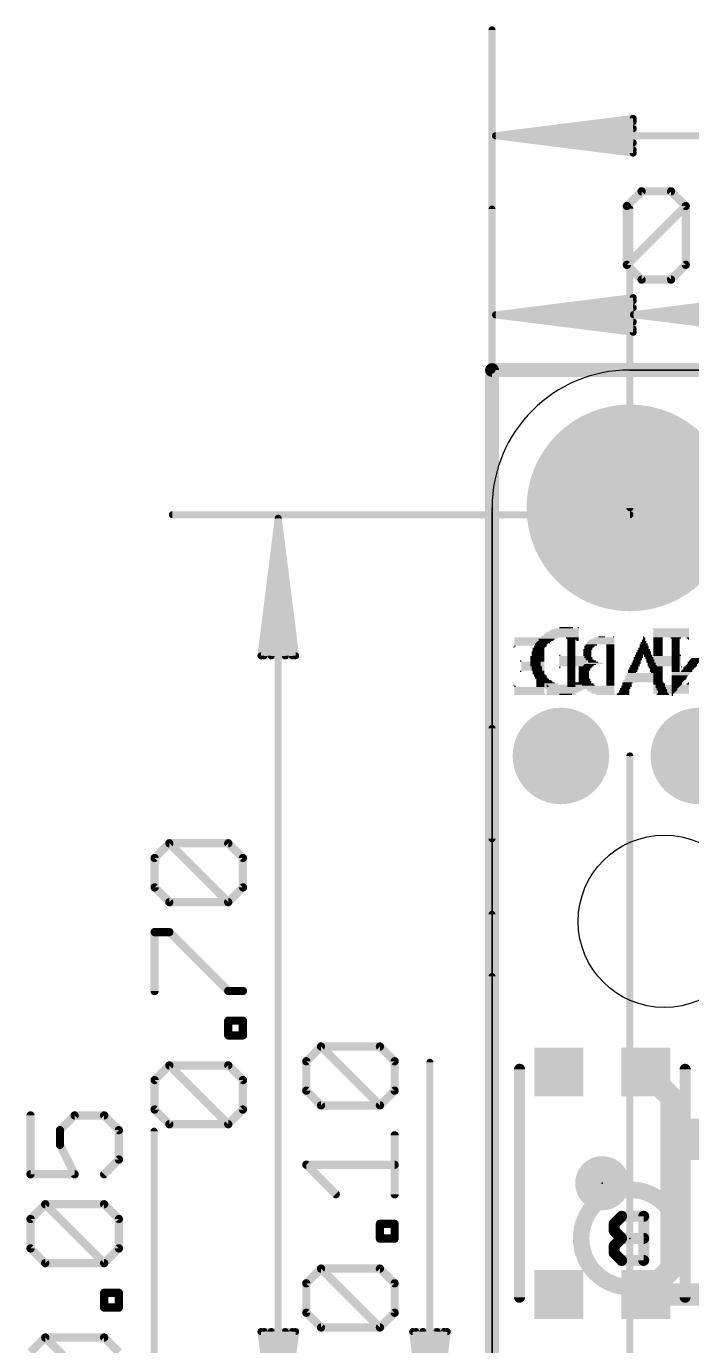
# Model space of a CAD drawing. Extents: x -8.6 to 58.7, y -9 to 29.5.
# Drawn here: x -8.58 to 3.68, y 4.88 to 29.19 of the extents above; entities that cross this region are included whole.
import ezdxf

# ---------------------------------------------------------------- set-up
doc = ezdxf.new("R2010")
doc.units = 0
for name, color, linetype in [('1', 12, 'CONTINUOUS'), ('16', 5, 'CONTINUOUS'), ('17', 110, 'CONTINUOUS'), ('20', 4, 'CONTINUOUS'), ('200', 132, 'CONTINUOUS'), ('201', 6, 'CONTINUOUS'), ('21', 40, 'CONTINUOUS'), ('22', 6, 'CONTINUOUS'), ('23', 53, 'CONTINUOUS'), ('24', 53, 'CONTINUOUS'), ('47', 253, 'CONTINUOUS')]:
    doc.layers.add(name, color=color, linetype=linetype)

# ---------------------------------------------------------------- blocks, each defined once
blk = doc.blocks.new('ROUNDP')
at = {"const_width": 0.5}
blk.add_lwpolyline([(0, -0.25, 1), (0, 0.25, 1), (0, -0.25)], format="xyb", dxfattribs=at)
blk = doc.blocks.new('PIE')
at = {"const_width": 0.5}
blk.add_lwpolyline([(0, -0.25, 1), (0, 0.25, 1), (0, -0.25)], format="xyb", dxfattribs=at)
blk = doc.blocks.new('RECT')
blk.add_solid([(-0.5, -0.5), (0.5, -0.5), (-0.5, 0.5), (0.5, 0.5)])

msp = doc.modelspace()

# ---------------------------------------------------------------- linework, layer by layer
at = {"layer": '1'}
for points, const_width in [([(0, 22.86), (0, 0)], 0.254), ([(50.8, 22.86), (0, 22.86)], 0.254), ([(2.832, 9.924), (3.302, 9.454)], 0.4064), ([(3.302, 9.454), (3.302, 6.294)], 0.4064), ([(3.302, 6.294), (2.832, 5.824)], 0.4064), ([(2.832, 5.824), (4.336, 5.824)], 0.4064)]:
    msp.add_lwpolyline(points, dxfattribs=dict(at, const_width=const_width))
for points, const_width in [([(0.0635, 22.86, 1), (-0.0635, 22.86)], 0.127), ([(0, 22.9235, 1), (0, 22.7965)], 0.127), ([(2.9038, 9.9958, 1), (2.7602, 9.8522)], 0.2032), ([(3.4036, 9.454, 1), (3.2004, 9.454)], 0.2032), ([(3.2302, 9.3822, 1), (3.3738, 9.5258)], 0.2032), ([(3.2004, 6.294, 1), (3.4036, 6.294)], 0.2032), ([(3.3738, 6.2222, 1), (3.2302, 6.3658)], 0.2032), ([(2.832, 5.9256, 1), (2.832, 5.7224)], 0.2032), ([(2.7602, 5.8958, 1), (2.9038, 5.7522)], 0.2032)]:
    msp.add_lwpolyline(points, format="xyb", dxfattribs=dict(at, const_width=const_width))
at = {"layer": '16', "const_width": 0.254}
for points in [[(0, 22.86), (0, 0)], [(50.8, 22.86), (0, 22.86)]]:
    msp.add_lwpolyline(points, dxfattribs=at)
at = {"layer": '16', "const_width": 0.127}
for points in [[(0.0635, 22.86, 1), (-0.0635, 22.86)], [(0, 22.9235, 1), (0, 22.7965)]]:
    msp.add_lwpolyline(points, format="xyb", dxfattribs=at)
at = {"layer": '20'}
for p, q in [((2.54, 22.86), (48.26, 22.86)), ((48.26, 22.86), (2.54, 22.86)), ((0, 2.54), (0, 20.32)), ((0, 20.32), (0, 2.54))]:
    msp.add_line(p, q, dxfattribs=at)
msp.add_circle((3.175, 12.7), 1.5875, dxfattribs=at)
msp.add_arc((2.54, 20.32), 2.54, 90, 180, dxfattribs=at)
msp.add_arc((2.54, 20.32), 2.54, 90, 180, dxfattribs=at)
at = {"layer": '21', "const_width": 0.2032}
for points in [[(0.5066, 5.774), (0.5066, 9.974)], [(3.5574, 9.974), (3.5574, 5.774)]]:
    msp.add_lwpolyline(points, dxfattribs=at)
at = {"layer": '21', "const_width": 0.1016}
for points in [[(0.5574, 9.974, 1), (0.4558, 9.974)], [(3.6082, 9.974, 1), (3.5066, 9.974)], [(0.4558, 5.774, 1), (0.5574, 5.774)], [(3.5066, 5.774, 1), (3.6082, 5.774)]]:
    msp.add_lwpolyline(points, format="xyb", dxfattribs=at)
at = {"layer": '22'}
for points, const_width in [([(2.54, 5.96, 1), (2.54, 7.756, 1), (2.54, 5.96)], 0.3048), ([(2.3873, 7.3159, 1), (2.3873, 7.2143)], 0.1016), ([(2.4232, 7.2292, 1), (2.3513, 7.301)], 0.1016), ([(2.8448, 7.2651, 1), (2.7432, 7.2651)], 0.1016), ([(2.794, 7.2143, 1), (2.794, 7.3159)], 0.1016), ([(2.3025, 7.1295, 1), (2.2009, 7.1295)], 0.1016), ([(2.2158, 7.1654, 1), (2.2876, 7.0936)], 0.1016), ([(2.2876, 7.0298, 1), (2.2158, 6.958)], 0.1016), ([(2.2009, 6.9939, 1), (2.3025, 6.9939)], 0.1016), ([(2.3025, 6.7228, 1), (2.2009, 6.7228)], 0.1016), ([(2.2158, 6.7587, 1), (2.2876, 6.6868)], 0.1016), ([(2.3873, 6.9091, 1), (2.3873, 6.8075)], 0.1016), ([(2.4232, 6.8224, 1), (2.3513, 6.8943)], 0.1016), ([(2.3513, 6.8224, 1), (2.4232, 6.8943)], 0.1016), ([(2.794, 6.8075, 1), (2.794, 6.9091)], 0.1016), ([(2.2876, 6.6231, 1), (2.2158, 6.5513)], 0.1016), ([(2.2009, 6.5872, 1), (2.3025, 6.5872)], 0.1016), ([(2.3873, 6.5024, 1), (2.3873, 6.4008)], 0.1016), ([(2.3513, 6.4157, 1), (2.4232, 6.4875)], 0.1016), ([(2.7432, 6.4516, 1), (2.8448, 6.4516)], 0.1016), ([(2.794, 6.4008, 1), (2.794, 6.5024)], 0.1016)]:
    msp.add_lwpolyline(points, format="xyb", dxfattribs=dict(at, const_width=const_width))
at = {"layer": '22', "const_width": 0.2032}
for points in [[(2.3873, 7.2651), (2.2517, 7.1295)], [(2.794, 7.2651), (2.3873, 7.2651)], [(2.794, 6.4516), (2.794, 7.2651)], [(2.2517, 7.1295), (2.2517, 6.9939)], [(2.2517, 6.9939), (2.3873, 6.8583)], [(2.3873, 6.8583), (2.2517, 6.7228)], [(2.2517, 6.7228), (2.2517, 6.5872)], [(2.794, 6.8583), (2.3873, 6.8583)], [(2.2517, 6.5872), (2.3873, 6.4516)], [(2.3873, 6.4516), (2.794, 6.4516)]]:
    msp.add_lwpolyline(points, dxfattribs=at)
at = {"layer": '23'}
for p in [(2.54, 15.748), (2.032, 7.874), (2.032, 7.874)]:
    msp.add_point(p, dxfattribs=at)
at = {"layer": '24'}
msp.add_point((2.54, 6.858), dxfattribs=at)
at = {"layer": '47'}
for points, const_width in [([(0, 14.224), (0, 29.128)], 0.13), ([(0.065, 27.178), (2.6, 27.4972)], 0.13), ([(0.065, 27.178), (2.6, 27.438)], 0.13), ([(2.6, 27.4972), (2.6, 26.8588)], 0.13), ([(0.065, 27.178), (2.6, 27.308)], 0.13), ([(0.065, 27.178), (50.735, 27.178)], 0.13), ([(2.6, 26.8588), (0.065, 27.178)], 0.13), ([(2.6, 27.048), (0.065, 27.178)], 0.13), ([(2.6, 26.918), (0.065, 27.178)], 0.13), ([(2.4843, 25.8825), (2.7555, 26.1537)], 0.1524), ([(2.7555, 26.1537), (3.2978, 26.1537)], 0.1524), ([(3.2978, 26.1537), (3.569, 25.8825)], 0.1524), ([(0, 22.86), (0, 25.826)], 0.13), ([(2.4843, 24.7979), (2.4843, 25.8825)], 0.1524), ([(2.4843, 24.7979), (3.569, 25.8825)], 0.1524), ([(2.54, 20.32), (2.54, 25.8309)], 0.13), ([(3.569, 25.8825), (3.569, 24.7979)], 0.1524), ([(2.7555, 24.5267), (2.4843, 24.7979)], 0.1524), ([(3.569, 24.7979), (3.2978, 24.5267)], 0.1524), ([(3.2978, 24.5267), (2.7555, 24.5267)], 0.1524), ([(0.065, 23.876), (2.6, 24.1952)], 0.13), ([(0.065, 23.876), (2.6, 24.136)], 0.13), ([(0.065, 23.876), (2.6, 24.006)], 0.13), ([(2.6, 24.1952), (2.6, 23.5568)], 0.13), ([(2.605, 23.8809), (5.14, 24.2002)], 0.13), ([(2.605, 23.8809), (5.14, 24.1409)], 0.13), ([(2.605, 23.8809), (5.14, 24.0109)], 0.13), ([(0.065, 23.876), (9.714, 23.876)], 0.13), ([(2.6, 23.5568), (0.065, 23.876)], 0.13), ([(2.6, 23.746), (0.065, 23.876)], 0.13), ([(2.6, 23.616), (0.065, 23.876)], 0.13), ([(2.605, 23.8809), (48.195, 23.8809)], 0.13), ([(5.14, 23.5617), (2.605, 23.8809)], 0.13), ([(5.14, 23.7509), (2.605, 23.8809)], 0.13), ([(5.14, 23.6209), (2.605, 23.8809)], 0.13), ([(2.54, 20.193), (-5.887, 20.193)], 0.13), ([(-3.937, 20.128), (-4.2562, 17.593)], 0.13), ([(-3.937, 20.128), (-4.197, 17.593)], 0.13), ([(-3.937, 20.128), (-4.067, 17.593)], 0.13), ([(-3.937, 2.605), (-3.937, 20.128)], 0.13), ([(-3.6178, 17.593), (-3.937, 20.128)], 0.13), ([(-3.807, 17.593), (-3.937, 20.128)], 0.13), ([(-3.677, 17.593), (-3.937, 20.128)], 0.13), ([(-4.2562, 17.593), (-3.6178, 17.593)], 0.13), ([(0, 16.256), (0, -5.76)], 0.13), ([(2.54, 15.748), (2.54, -5.76)], 0.13), ([(-6.2147, 13.8677), (-5.9435, 14.1389)], 0.1524), ([(-5.9435, 14.1389), (-4.8589, 14.1389)], 0.1524), ([(-4.8589, 13.0542), (-5.9435, 14.1389)], 0.1524), ([(-4.8589, 14.1389), (-4.5877, 13.8677)], 0.1524), ([(-6.2147, 13.3254), (-6.2147, 13.8677)], 0.1524), ([(-4.5877, 13.8677), (-4.5877, 13.3254)], 0.1524), ([(-5.9435, 13.0542), (-6.2147, 13.3254)], 0.1524), ([(-4.5877, 13.3254), (-4.8589, 13.0542)], 0.1524), ([(-4.8589, 13.0542), (-5.9435, 13.0542)], 0.1524), ([(0, 12.827), (0, -8.935)], 0.13), ([(-6.2147, 11.417), (-6.2147, 12.5017)], 0.1524), ([(-6.2147, 12.5017), (-5.9435, 12.5017)], 0.1524), ([(-5.9435, 12.5017), (-4.8589, 11.417)], 0.1524), ([(0, 11.684), (0, -5.76)], 0.13), ([(-4.8589, 11.417), (-4.5877, 11.417)], 0.1524), ([(-4.8589, 10.5985), (-4.8589, 10.8696)], 0.1524), ([(-4.8589, 10.8696), (-4.5877, 10.8696)], 0.1524), ([(-4.5877, 10.8696), (-4.5877, 10.5985)], 0.1524), ([(-4.5877, 10.5985), (-4.8589, 10.5985)], 0.1524), ([(-3.4207, 10.1226), (-3.1495, 10.3938)], 0.1524), ([(-3.1495, 10.3938), (-2.0649, 10.3938)], 0.1524), ([(-2.0649, 9.3091), (-3.1495, 10.3938)], 0.1524), ([(-2.0649, 10.3938), (-1.7937, 10.1226)], 0.1524), ([(-6.2147, 9.7748), (-5.9435, 10.046)], 0.1524), ([(-5.9435, 10.046), (-4.8589, 10.046)], 0.1524), ([(-4.8589, 8.9613), (-5.9435, 10.046)], 0.1524), ([(-4.8589, 10.046), (-4.5877, 9.7748)], 0.1524), ([(-3.4207, 9.5803), (-3.4207, 10.1226)], 0.1524), ([(-1.7937, 10.1226), (-1.7937, 9.5803)], 0.1524), ([(-1.143, 2.605), (-1.143, 10.1028)], 0.13), ([(-6.2147, 9.2325), (-6.2147, 9.7748)], 0.1524), ([(-4.5877, 9.7748), (-4.5877, 9.2325)], 0.1524), ([(-3.1495, 9.3091), (-3.4207, 9.5803)], 0.1524), ([(-1.7937, 9.5803), (-2.0649, 9.3091)], 0.1524), ([(-5.9435, 8.9613), (-6.2147, 9.2325)], 0.1524), ([(-4.5877, 9.2325), (-4.8589, 8.9613)], 0.1524), ([(-2.0649, 9.3091), (-3.1495, 9.3091)], 0.1524), ([(-8.5007, 9.1238), (-8.5007, 8.0391)], 0.1524), ([(-7.9584, 8.8526), (-7.6872, 9.1238)], 0.1524), ([(-7.6872, 9.1238), (-7.1449, 9.1238)], 0.1524), ([(-7.1449, 9.1238), (-6.8737, 8.8526)], 0.1524), ([(-4.8589, 8.9613), (-5.9435, 8.9613)], 0.1524), ([(-7.9584, 8.5814), (-7.9584, 8.8526)], 0.1524), ([(-6.8737, 8.8526), (-6.8737, 8.3103)], 0.1524), ([(-6.223, 1.335), (-6.223, 8.8328)], 0.13), ([(-1.7937, 7.6719), (-1.7937, 8.7566)], 0.1524), ([(-7.6872, 8.0391), (-7.9584, 8.5814)], 0.1524), ([(-6.8737, 8.3103), (-7.1449, 8.0391)], 0.1524), ([(-2.8784, 7.6719), (-3.4207, 8.2143)], 0.1524), ([(-3.4207, 8.2143), (-1.7937, 8.2143)], 0.1524), ([(-8.5007, 8.0391), (-7.6872, 8.0391)], 0.1524), ([(-8.5007, 7.2154), (-8.2295, 7.4866)], 0.1524), ([(-8.2295, 7.4866), (-7.1449, 7.4866)], 0.1524), ([(-7.1449, 6.4019), (-8.2295, 7.4866)], 0.1524), ([(-7.1449, 7.4866), (-6.8737, 7.2154)], 0.1524), ([(-8.5007, 6.6731), (-8.5007, 7.2154)], 0.1524), ([(-6.8737, 7.2154), (-6.8737, 6.6731)], 0.1524), ([(-2.0649, 6.8534), (-2.0649, 7.1245)], 0.1524), ([(-2.0649, 7.1245), (-1.7937, 7.1245)], 0.1524), ([(-1.7937, 7.1245), (-1.7937, 6.8534)], 0.1524), ([(-1.7937, 6.8534), (-2.0649, 6.8534)], 0.1524), ([(-8.2295, 6.4019), (-8.5007, 6.6731)], 0.1524), ([(-6.8737, 6.6731), (-7.1449, 6.4019)], 0.1524), ([(-7.1449, 6.4019), (-8.2295, 6.4019)], 0.1524), ([(-3.4207, 6.0297), (-3.1495, 6.3009)], 0.1524), ([(-3.1495, 6.3009), (-2.0649, 6.3009)], 0.1524), ([(-2.0649, 5.2162), (-3.1495, 6.3009)], 0.1524), ([(-2.0649, 6.3009), (-1.7937, 6.0297)], 0.1524), ([(-3.4207, 5.4874), (-3.4207, 6.0297)], 0.1524), ([(-1.7937, 6.0297), (-1.7937, 5.4874)], 0.1524), ([(-7.1449, 5.5834), (-7.1449, 5.8545)], 0.1524), ([(-7.1449, 5.8545), (-6.8737, 5.8545)], 0.1524), ([(-6.8737, 5.8545), (-6.8737, 5.5834)], 0.1524), ([(-6.8737, 5.5834), (-7.1449, 5.5834)], 0.1524), ([(-3.1495, 5.2162), (-3.4207, 5.4874)], 0.1524), ([(-1.7937, 5.4874), (-2.0649, 5.2162)], 0.1524), ([(-8.5007, 4.7597), (-8.2295, 5.0309)], 0.1524), ([(-8.2295, 5.0309), (-7.1449, 5.0309)], 0.1524), ([(-7.1449, 3.9462), (-8.2295, 5.0309)], 0.1524), ([(-7.1449, 5.0309), (-6.8737, 4.7597)], 0.1524), ([(-3.937, 2.605), (-4.2562, 5.14)], 0.13), ([(-4.2562, 5.14), (-3.6178, 5.14)], 0.13), ([(-3.937, 2.605), (-4.197, 5.14)], 0.13), ([(-3.937, 2.605), (-4.067, 5.14)], 0.13), ([(-3.6178, 5.14), (-3.937, 2.605)], 0.13), ([(-3.807, 5.14), (-3.937, 2.605)], 0.13), ([(-3.677, 5.14), (-3.937, 2.605)], 0.13), ([(-2.0649, 5.2162), (-3.1495, 5.2162)], 0.1524), ([(-1.143, 2.605), (-1.4622, 5.14)], 0.13), ([(-1.4622, 5.14), (-0.8238, 5.14)], 0.13), ([(-1.143, 2.605), (-1.403, 5.14)], 0.13), ([(-1.143, 2.605), (-1.273, 5.14)], 0.13), ([(-0.8238, 5.14), (-1.143, 2.605)], 0.13), ([(-1.013, 5.14), (-1.143, 2.605)], 0.13), ([(-0.883, 5.14), (-1.143, 2.605)], 0.13)]:
    msp.add_lwpolyline(points, dxfattribs=dict(at, const_width=const_width))
for points, const_width in [([(0.0325, 29.128, 1), (-0.0325, 29.128)], 0.065), ([(2.6325, 27.4972, 1), (2.5675, 27.4972)], 0.065), ([(2.6041, 27.465, 1), (2.5959, 27.5295)], 0.065), ([(2.6033, 27.4057, 1), (2.5967, 27.4703)], 0.065), ([(0.065, 27.2105, 1), (0.065, 27.1455)], 0.065), ([(0.0691, 27.2102, 1), (0.0609, 27.1458)], 0.065), ([(0.0633, 27.2105, 1), (0.0667, 27.1455)], 0.065), ([(0.0667, 27.2105, 1), (0.0633, 27.1455)], 0.065), ([(0.0683, 27.2103, 1), (0.0617, 27.1457)], 0.065), ([(0.0617, 27.2103, 1), (0.0683, 27.1457)], 0.065), ([(0.0609, 27.2102, 1), (0.0691, 27.1458)], 0.065), ([(2.6017, 27.2755, 1), (2.5983, 27.3405)], 0.065), ([(2.5983, 27.0155, 1), (2.6017, 27.0805)], 0.065), ([(2.5675, 26.8588, 1), (2.6325, 26.8588)], 0.065), ([(2.5959, 26.8265, 1), (2.6041, 26.891)], 0.065), ([(2.5967, 26.8857, 1), (2.6033, 26.9503)], 0.065), ([(2.7555, 26.1918, 1), (2.7555, 26.1156)], 0.0762), ([(2.7824, 26.1267, 1), (2.7285, 26.1806)], 0.0762), ([(3.3247, 26.1806, 1), (3.2709, 26.1267)], 0.0762), ([(3.2978, 26.1156, 1), (3.2978, 26.1918)], 0.0762), ([(0.0325, 25.826, 1), (-0.0325, 25.826)], 0.065), ([(2.5224, 25.8825, 1), (2.4462, 25.8825)], 0.0762), ([(2.4574, 25.9095, 1), (2.5113, 25.8556)], 0.0762), ([(2.5725, 25.8309, 1), (2.5075, 25.8309)], 0.065), ([(3.6071, 25.8825, 1), (3.5309, 25.8825)], 0.0762), ([(3.5959, 25.8556, 1), (3.542, 25.9095)], 0.0762), ([(3.542, 25.8556, 1), (3.5959, 25.9095)], 0.0762), ([(2.5113, 24.8248, 1), (2.4574, 24.7709)], 0.0762), ([(2.4574, 24.8248, 1), (2.5113, 24.7709)], 0.0762), ([(2.4462, 24.7979, 1), (2.5224, 24.7979)], 0.0762), ([(3.5309, 24.7979, 1), (3.6071, 24.7979)], 0.0762), ([(3.5959, 24.7709, 1), (3.542, 24.8248)], 0.0762), ([(2.7555, 24.5648, 1), (2.7555, 24.4886)], 0.0762), ([(2.7285, 24.4998, 1), (2.7824, 24.5536)], 0.0762), ([(3.2709, 24.5536, 1), (3.3247, 24.4998)], 0.0762), ([(3.2978, 24.4886, 1), (3.2978, 24.5648)], 0.0762), ([(2.6325, 24.1952, 1), (2.5675, 24.1952)], 0.065), ([(2.6041, 24.163, 1), (2.5959, 24.2275)], 0.065), ([(2.6033, 24.1037, 1), (2.5967, 24.1683)], 0.065), ([(2.6017, 23.9735, 1), (2.5983, 24.0385)], 0.065), ([(0.065, 23.9085, 1), (0.065, 23.8435)], 0.065), ([(0.0691, 23.9082, 1), (0.0609, 23.8438)], 0.065), ([(0.0633, 23.9085, 1), (0.0667, 23.8435)], 0.065), ([(0.0667, 23.9085, 1), (0.0633, 23.8435)], 0.065), ([(0.0683, 23.9083, 1), (0.0617, 23.8437)], 0.065), ([(0.0617, 23.9083, 1), (0.0683, 23.8437)], 0.065), ([(0.0609, 23.9082, 1), (0.0691, 23.8438)], 0.065), ([(2.6091, 23.9132, 1), (2.6009, 23.8487)], 0.065), ([(2.605, 23.9134, 1), (2.605, 23.8484)], 0.065), ([(2.6033, 23.9134, 1), (2.6067, 23.8485)], 0.065), ([(2.6067, 23.9134, 1), (2.6033, 23.8485)], 0.065), ([(2.6083, 23.9132, 1), (2.6017, 23.8486)], 0.065), ([(2.6009, 23.9132, 1), (2.6091, 23.8487)], 0.065), ([(2.6017, 23.9132, 1), (2.6083, 23.8486)], 0.065), ([(2.5675, 23.5568, 1), (2.6325, 23.5568)], 0.065), ([(2.5959, 23.5245, 1), (2.6041, 23.589)], 0.065), ([(2.5967, 23.5837, 1), (2.6033, 23.6483)], 0.065), ([(2.5983, 23.7135, 1), (2.6017, 23.7785)], 0.065), ([(-0.0325, 22.86, 1), (0.0325, 22.86)], 0.065), ([(-5.887, 20.2255, 1), (-5.887, 20.1605)], 0.065), ([(-3.9045, 20.128, 1), (-3.9695, 20.128)], 0.065), ([(-3.9048, 20.1321, 1), (-3.9692, 20.1239)], 0.065), ([(-3.9045, 20.1263, 1), (-3.9695, 20.1297)], 0.065), ([(-3.9045, 20.1297, 1), (-3.9695, 20.1263)], 0.065), ([(-3.9047, 20.1313, 1), (-3.9693, 20.1247)], 0.065), ([(-3.9047, 20.1247, 1), (-3.9693, 20.1313)], 0.065), ([(-3.9048, 20.1239, 1), (-3.9692, 20.1321)], 0.065), ([(2.5075, 20.32, 1), (2.5725, 20.32)], 0.065), ([(2.54, 20.1605, 1), (2.54, 20.2255)], 0.065), ([(-4.2885, 17.5971, 1), (-4.224, 17.5889)], 0.065), ([(-4.2562, 17.6255, 1), (-4.2562, 17.5605)], 0.065), ([(-4.2293, 17.5963, 1), (-4.1647, 17.5897)], 0.065), ([(-4.0995, 17.5947, 1), (-4.0345, 17.5913)], 0.065), ([(-3.8395, 17.5913, 1), (-3.7745, 17.5947)], 0.065), ([(-3.7093, 17.5897, 1), (-3.6447, 17.5963)], 0.065), ([(-3.65, 17.5889, 1), (-3.5855, 17.5971)], 0.065), ([(-3.6178, 17.5605, 1), (-3.6178, 17.6255)], 0.065), ([(0.0325, 16.256, 1), (-0.0325, 16.256)], 0.065), ([(2.5725, 15.748, 1), (2.5075, 15.748)], 0.065), ([(-5.9166, 14.1658, 1), (-5.9705, 14.1119)], 0.0762), ([(-5.9435, 14.177, 1), (-5.9435, 14.1008)], 0.0762), ([(-5.9166, 14.1119, 1), (-5.9705, 14.1658)], 0.0762), ([(-4.8319, 14.1658, 1), (-4.8858, 14.1119)], 0.0762), ([(-4.8589, 14.1008, 1), (-4.8589, 14.177)], 0.0762), ([(-0.0325, 14.224, 1), (0.0325, 14.224)], 0.065), ([(-6.1766, 13.8677, 1), (-6.2528, 13.8677)], 0.0762), ([(-6.2416, 13.8946, 1), (-6.1877, 13.8408)], 0.0762), ([(-4.5496, 13.8677, 1), (-4.6258, 13.8677)], 0.0762), ([(-4.6146, 13.8408, 1), (-4.5608, 13.8946)], 0.0762), ([(-6.1877, 13.3523, 1), (-6.2416, 13.2984)], 0.0762), ([(-4.5608, 13.2984, 1), (-4.6146, 13.3523)], 0.0762), ([(-6.2528, 13.3254, 1), (-6.1766, 13.3254)], 0.0762), ([(-5.9435, 13.0923, 1), (-5.9435, 13.0161)], 0.0762), ([(-4.8589, 13.0161, 1), (-4.8589, 13.0923)], 0.0762), ([(-4.6258, 13.3254, 1), (-4.5496, 13.3254)], 0.0762), ([(-5.9705, 13.0273, 1), (-5.9166, 13.0811)], 0.0762), ([(-4.8858, 13.0811, 1), (-4.8319, 13.0273)], 0.0762), ([(-4.8858, 13.0273, 1), (-4.8319, 13.0811)], 0.0762), ([(0.0325, 12.827, 1), (-0.0325, 12.827)], 0.065), ([(-6.1766, 12.5017, 1), (-6.2528, 12.5017)], 0.0762), ([(-6.2147, 12.5398, 1), (-6.2147, 12.4636)], 0.0762), ([(-5.9166, 12.5286, 1), (-5.9705, 12.4748)], 0.0762), ([(-5.9435, 12.4636, 1), (-5.9435, 12.5398)], 0.0762), ([(0.0325, 11.684, 1), (-0.0325, 11.684)], 0.065), ([(-6.2528, 11.417, 1), (-6.1766, 11.417)], 0.0762), ([(-4.8589, 11.4551, 1), (-4.8589, 11.3789)], 0.0762), ([(-4.8858, 11.3901, 1), (-4.8319, 11.444)], 0.0762), ([(-4.5877, 11.3789, 1), (-4.5877, 11.4551)], 0.0762), ([(-4.8208, 10.8696, 1), (-4.897, 10.8696)], 0.0762), ([(-4.8589, 10.9077, 1), (-4.8589, 10.8315)], 0.0762), ([(-4.5496, 10.8696, 1), (-4.6258, 10.8696)], 0.0762), ([(-4.5877, 10.8315, 1), (-4.5877, 10.9077)], 0.0762), ([(-4.8589, 10.6366, 1), (-4.8589, 10.5604)], 0.0762), ([(-4.897, 10.5985, 1), (-4.8208, 10.5985)], 0.0762), ([(-4.6258, 10.5985, 1), (-4.5496, 10.5985)], 0.0762), ([(-4.5877, 10.5604, 1), (-4.5877, 10.6366)], 0.0762), ([(-3.1226, 10.4207, 1), (-3.1765, 10.3668)], 0.0762), ([(-3.1495, 10.4319, 1), (-3.1495, 10.3557)], 0.0762), ([(-3.1226, 10.3668, 1), (-3.1765, 10.4207)], 0.0762), ([(-2.0379, 10.4207, 1), (-2.0918, 10.3668)], 0.0762), ([(-2.0649, 10.3557, 1), (-2.0649, 10.4319)], 0.0762), ([(-5.9166, 10.0729, 1), (-5.9705, 10.019)], 0.0762), ([(-5.9435, 10.0841, 1), (-5.9435, 10.0079)], 0.0762), ([(-5.9166, 10.019, 1), (-5.9705, 10.0729)], 0.0762), ([(-4.8319, 10.0729, 1), (-4.8858, 10.019)], 0.0762), ([(-4.8589, 10.0079, 1), (-4.8589, 10.0841)], 0.0762), ([(-3.3826, 10.1226, 1), (-3.4588, 10.1226)], 0.0762), ([(-3.4476, 10.1495, 1), (-3.3937, 10.0956)], 0.0762), ([(-1.7556, 10.1226, 1), (-1.8318, 10.1226)], 0.0762), ([(-1.8206, 10.0956, 1), (-1.7668, 10.1495)], 0.0762), ([(-1.1105, 10.1028, 1), (-1.1755, 10.1028)], 0.065), ([(-6.1766, 9.7748, 1), (-6.2528, 9.7748)], 0.0762), ([(-6.2416, 9.8017, 1), (-6.1877, 9.7479)], 0.0762), ([(-4.5496, 9.7748, 1), (-4.6258, 9.7748)], 0.0762), ([(-4.6146, 9.7479, 1), (-4.5608, 9.8017)], 0.0762), ([(-3.3937, 9.6072, 1), (-3.4476, 9.5533)], 0.0762), ([(-3.4588, 9.5803, 1), (-3.3826, 9.5803)], 0.0762), ([(-1.8318, 9.5803, 1), (-1.7556, 9.5803)], 0.0762), ([(-1.7668, 9.5533, 1), (-1.8206, 9.6072)], 0.0762), ([(-6.1877, 9.2594, 1), (-6.2416, 9.2055)], 0.0762), ([(-6.2528, 9.2325, 1), (-6.1766, 9.2325)], 0.0762), ([(-4.6258, 9.2325, 1), (-4.5496, 9.2325)], 0.0762), ([(-4.5608, 9.2055, 1), (-4.6146, 9.2594)], 0.0762), ([(-3.1495, 9.3472, 1), (-3.1495, 9.271)], 0.0762), ([(-3.1765, 9.2821, 1), (-3.1226, 9.336)], 0.0762), ([(-2.0918, 9.336, 1), (-2.0379, 9.2821)], 0.0762), ([(-2.0918, 9.2821, 1), (-2.0379, 9.336)], 0.0762), ([(-2.0649, 9.271, 1), (-2.0649, 9.3472)], 0.0762), ([(-8.4626, 9.1238, 1), (-8.5388, 9.1238)], 0.0762), ([(-7.6872, 9.1619, 1), (-7.6872, 9.0857)], 0.0762), ([(-7.6603, 9.0968, 1), (-7.7141, 9.1507)], 0.0762), ([(-7.1179, 9.1507, 1), (-7.1718, 9.0968)], 0.0762), ([(-7.1449, 9.0857, 1), (-7.1449, 9.1619)], 0.0762), ([(-5.9435, 8.9994, 1), (-5.9435, 8.9232)], 0.0762), ([(-5.9705, 8.9344, 1), (-5.9166, 8.9883)], 0.0762), ([(-4.8858, 8.9883, 1), (-4.8319, 8.9344)], 0.0762), ([(-4.8858, 8.9344, 1), (-4.8319, 8.9883)], 0.0762), ([(-4.8589, 8.9232, 1), (-4.8589, 8.9994)], 0.0762), ([(-7.9203, 8.8526, 1), (-7.9965, 8.8526)], 0.0762), ([(-7.9853, 8.8795, 1), (-7.9314, 8.8256)], 0.0762), ([(-6.8356, 8.8526, 1), (-6.9118, 8.8526)], 0.0762), ([(-6.9006, 8.8256, 1), (-6.8468, 8.8795)], 0.0762), ([(-6.1905, 8.8328, 1), (-6.2555, 8.8328)], 0.065), ([(-1.7556, 8.7566, 1), (-1.8318, 8.7566)], 0.0762), ([(-7.9965, 8.5814, 1), (-7.9203, 8.5814)], 0.0762), ([(-7.9243, 8.5985, 1), (-7.9924, 8.5644)], 0.0762), ([(-6.9118, 8.3103, 1), (-6.8356, 8.3103)], 0.0762), ([(-6.8468, 8.2833, 1), (-6.9006, 8.3372)], 0.0762), ([(-3.3937, 8.2412, 1), (-3.4476, 8.1873)], 0.0762), ([(-3.4207, 8.2524, 1), (-3.4207, 8.1762)], 0.0762), ([(-1.7937, 8.1762, 1), (-1.7937, 8.2524)], 0.0762), ([(-8.5007, 8.0772, 1), (-8.5007, 8.001)], 0.0762), ([(-8.5388, 8.0391, 1), (-8.4626, 8.0391)], 0.0762), ([(-7.7213, 8.0221, 1), (-7.6531, 8.0561)], 0.0762), ([(-7.6872, 8.001, 1), (-7.6872, 8.0772)], 0.0762), ([(-7.1718, 8.066, 1), (-7.1179, 8.0121)], 0.0762), ([(-8.2295, 7.5247, 1), (-8.2295, 7.4485)], 0.0762), ([(-8.2026, 7.5135, 1), (-8.2565, 7.4597)], 0.0762), ([(-8.2026, 7.4597, 1), (-8.2565, 7.5135)], 0.0762), ([(-7.1179, 7.5135, 1), (-7.1718, 7.4597)], 0.0762), ([(-7.1449, 7.4485, 1), (-7.1449, 7.5247)], 0.0762), ([(-2.9053, 7.645, 1), (-2.8514, 7.6989)], 0.0762), ([(-1.8318, 7.6719, 1), (-1.7556, 7.6719)], 0.0762), ([(-8.4626, 7.2154, 1), (-8.5388, 7.2154)], 0.0762), ([(-8.5276, 7.2424, 1), (-8.4737, 7.1885)], 0.0762), ([(-6.8356, 7.2154, 1), (-6.9118, 7.2154)], 0.0762), ([(-6.9006, 7.1885, 1), (-6.8468, 7.2424)], 0.0762), ([(-2.0268, 7.1245, 1), (-2.103, 7.1245)], 0.0762), ([(-2.0649, 7.1626, 1), (-2.0649, 7.0864)], 0.0762), ([(-1.7556, 7.1245, 1), (-1.8318, 7.1245)], 0.0762), ([(-1.7937, 7.0864, 1), (-1.7937, 7.1626)], 0.0762), ([(-2.0649, 6.8915, 1), (-2.0649, 6.8153)], 0.0762), ([(-2.103, 6.8534, 1), (-2.0268, 6.8534)], 0.0762), ([(-1.8318, 6.8534, 1), (-1.7556, 6.8534)], 0.0762), ([(-1.7937, 6.8153, 1), (-1.7937, 6.8915)], 0.0762), ([(-8.5388, 6.6731, 1), (-8.4626, 6.6731)], 0.0762), ([(-8.4737, 6.7, 1), (-8.5276, 6.6462)], 0.0762), ([(-6.9118, 6.6731, 1), (-6.8356, 6.6731)], 0.0762), ([(-6.8468, 6.6462, 1), (-6.9006, 6.7)], 0.0762), ([(-8.2295, 6.44, 1), (-8.2295, 6.3638)], 0.0762), ([(-8.2565, 6.375, 1), (-8.2026, 6.4289)], 0.0762), ([(-7.1718, 6.4289, 1), (-7.1179, 6.375)], 0.0762), ([(-7.1718, 6.375, 1), (-7.1179, 6.4289)], 0.0762), ([(-7.1449, 6.3638, 1), (-7.1449, 6.44)], 0.0762), ([(-3.1226, 6.3278, 1), (-3.1765, 6.2739)], 0.0762), ([(-3.1495, 6.339, 1), (-3.1495, 6.2628)], 0.0762), ([(-3.1226, 6.2739, 1), (-3.1765, 6.3278)], 0.0762), ([(-2.0379, 6.3278, 1), (-2.0918, 6.2739)], 0.0762), ([(-2.0649, 6.2628, 1), (-2.0649, 6.339)], 0.0762), ([(-3.3826, 6.0297, 1), (-3.4588, 6.0297)], 0.0762), ([(-3.4476, 6.0566, 1), (-3.3937, 6.0028)], 0.0762), ([(-1.7556, 6.0297, 1), (-1.8318, 6.0297)], 0.0762), ([(-1.8206, 6.0028, 1), (-1.7668, 6.0566)], 0.0762), ([(-7.1068, 5.8545, 1), (-7.183, 5.8545)], 0.0762), ([(-7.1449, 5.8926, 1), (-7.1449, 5.8164)], 0.0762), ([(-6.8356, 5.8545, 1), (-6.9118, 5.8545)], 0.0762), ([(-6.8737, 5.8164, 1), (-6.8737, 5.8926)], 0.0762), ([(-7.1449, 5.6215, 1), (-7.1449, 5.5453)], 0.0762), ([(-7.183, 5.5834, 1), (-7.1068, 5.5834)], 0.0762), ([(-6.9118, 5.5834, 1), (-6.8356, 5.5834)], 0.0762), ([(-6.8737, 5.5453, 1), (-6.8737, 5.6215)], 0.0762), ([(-3.3937, 5.5143, 1), (-3.4476, 5.4604)], 0.0762), ([(-3.4588, 5.4874, 1), (-3.3826, 5.4874)], 0.0762), ([(-1.8318, 5.4874, 1), (-1.7556, 5.4874)], 0.0762), ([(-1.7668, 5.4604, 1), (-1.8206, 5.5143)], 0.0762), ([(-8.2026, 5.0578, 1), (-8.2565, 5.0039)], 0.0762), ([(-8.2295, 5.069, 1), (-8.2295, 4.9928)], 0.0762), ([(-8.2026, 5.0039, 1), (-8.2565, 5.0578)], 0.0762), ([(-7.1179, 5.0578, 1), (-7.1718, 5.0039)], 0.0762), ([(-7.1449, 4.9928, 1), (-7.1449, 5.069)], 0.0762), ([(-4.224, 5.1441, 1), (-4.2885, 5.1359)], 0.065), ([(-4.2562, 5.1725, 1), (-4.2562, 5.1075)], 0.065), ([(-4.1647, 5.1433, 1), (-4.2293, 5.1367)], 0.065), ([(-4.0345, 5.1417, 1), (-4.0995, 5.1383)], 0.065), ([(-3.7745, 5.1383, 1), (-3.8395, 5.1417)], 0.065), ([(-3.6447, 5.1367, 1), (-3.7093, 5.1433)], 0.065), ([(-3.5855, 5.1359, 1), (-3.65, 5.1441)], 0.065), ([(-3.6178, 5.1075, 1), (-3.6178, 5.1725)], 0.065), ([(-3.1495, 5.2543, 1), (-3.1495, 5.1781)], 0.0762), ([(-3.1765, 5.1893, 1), (-3.1226, 5.2431)], 0.0762), ([(-2.0918, 5.2431, 1), (-2.0379, 5.1893)], 0.0762), ([(-2.0918, 5.1893, 1), (-2.0379, 5.2431)], 0.0762), ([(-2.0649, 5.1781, 1), (-2.0649, 5.2543)], 0.0762), ([(-1.43, 5.1441, 1), (-1.4945, 5.1359)], 0.065), ([(-1.4622, 5.1725, 1), (-1.4622, 5.1075)], 0.065), ([(-1.3707, 5.1433, 1), (-1.4353, 5.1367)], 0.065), ([(-1.2405, 5.1417, 1), (-1.3055, 5.1383)], 0.065), ([(-0.9805, 5.1383, 1), (-1.0455, 5.1417)], 0.065), ([(-0.8507, 5.1367, 1), (-0.9153, 5.1433)], 0.065), ([(-0.7915, 5.1359, 1), (-0.856, 5.1441)], 0.065), ([(-0.8238, 5.1075, 1), (-0.8238, 5.1725)], 0.065)]:
    msp.add_lwpolyline(points, format="xyb", dxfattribs=dict(at, const_width=const_width))

# ---------------------------------------------------------------- block references
at = {"layer": '1', "xscale": 0.9, "yscale": 0.9, "rotation": 90}
for p in [(1.232, 9.924), (2.832, 9.924), (1.232, 5.824), (2.832, 5.824)]:
    msp.add_blockref('RECT', p, dxfattribs=at)
at = {"layer": '1'}
msp.add_blockref('PIE', (2.032, 7.874), dxfattribs=at)
at = {"layer": '17', "xscale": 3.81, "yscale": 3.81}
msp.add_blockref('ROUNDP', (2.54, 20.32), dxfattribs=at)
msp.add_blockref('ROUNDP', (2.54, 20.32), dxfattribs=at)
at = {"layer": '17', "xscale": 1.778, "yscale": 1.778, "rotation": 270}
for p in [(1.27, 15.748), (1.27, 15.748), (3.81, 15.748), (3.81, 15.748)]:
    msp.add_blockref('ROUNDP', p, dxfattribs=at)
at = {"layer": '200', "yscale": 0.0212}
for p, xscale in [((1.2801, 17.9845), 0.6347), ((1.2907, 18.0056), 0.6136), ((1.3012, 18.0268), 0.5924), ((1.3224, 18.0479), 0.5501), ((1.3435, 18.0691), 0.5078), ((1.3753, 18.0903), 0.4443), ((1.3647, 18.1114), 0.2539), ((1.5869, 18.1114), 0.0212), ((3.2901, 18.0903), 0.6771), ((3.3007, 18.0691), 0.6559), ((3.3007, 18.0479), 0.6559), ((3.3007, 18.0268), 0.6559), ((3.3007, 18.0056), 0.6559), ((3.3007, 17.9845), 0.6559), ((0.8886, 17.7729), 0.2327), ((0.8781, 17.7517), 0.2116), ((0.8992, 17.794), 0.2116), ((0.9098, 17.8152), 0.2327), ((0.9415, 17.8364), 0.2539), ((0.9627, 17.8575), 0.2539), ((0.9944, 17.8787), 0.2751), ((1.005, 17.8998), 0.2962), ((1.0473, 17.921), 0.3385), ((1.2483, 17.9422), 0.6982), ((1.2589, 17.9633), 0.6771), ((1.5234, 17.921), 0.1481), ((1.5551, 17.8998), 0.0846), ((1.5763, 17.8787), 0.0423), ((3.3007, 17.9633), 0.6559), ((3.3007, 17.9422), 0.6559), ((3.0574, 17.921), 0.1693), ((3.0574, 17.8998), 0.1693), ((3.0574, 17.8787), 0.1693), ((3.0574, 17.8575), 0.1693), ((3.0574, 17.8364), 0.1693), ((3.0574, 17.8152), 0.1693), ((3.0574, 17.794), 0.1693), ((3.0574, 17.7729), 0.1693), ((3.0574, 17.7517), 0.1693), ((3.6075, 17.921), 0.0423), ((3.6181, 17.8998), 0.0212), ((0.804, 17.5825), 0.1904), ((0.804, 17.5613), 0.1904), ((0.804, 17.5401), 0.1904), ((0.804, 17.519), 0.1904), ((0.804, 17.4978), 0.1904), ((0.8357, 17.6671), 0.2116), ((0.8252, 17.6459), 0.1904), ((0.8252, 17.6248), 0.1904), ((0.8252, 17.6036), 0.1904), ((0.8569, 17.7306), 0.2116), ((0.8569, 17.7094), 0.2116), ((0.8463, 17.6883), 0.1904), ((1.2483, 17.6036), 0.0212), ((1.5022, 17.5825), 0.529), ((1.5022, 17.5613), 0.529), ((1.5022, 17.5401), 0.529), ((1.5022, 17.519), 0.529), ((1.5022, 17.4978), 0.529), ((3.2266, 17.5825), 0.5078), ((3.2266, 17.5613), 0.5078), ((3.2266, 17.5401), 0.5078), ((3.2266, 17.519), 0.5078), ((3.2266, 17.4978), 0.5078), ((3.0574, 17.7306), 0.1693), ((3.0574, 17.7094), 0.1693), ((3.0574, 17.6883), 0.1693), ((3.0574, 17.6671), 0.1693), ((3.0574, 17.6459), 0.1693), ((3.0574, 17.6248), 0.1693), ((3.0574, 17.6036), 0.1693), ((3.4699, 17.6036), 0.0212), ((0.804, 17.4767), 0.1904), ((0.804, 17.4555), 0.1904), ((0.804, 17.4344), 0.1904), ((0.804, 17.4132), 0.1904), ((0.8252, 17.392), 0.1904), ((0.8252, 17.3709), 0.1904), ((0.8252, 17.3497), 0.1904), ((0.8252, 17.3286), 0.1904), ((0.8463, 17.3074), 0.1904), ((0.8569, 17.2862), 0.2116), ((0.8569, 17.2651), 0.2116), ((1.5022, 17.4767), 0.529), ((1.5022, 17.4555), 0.529), ((1.5022, 17.4344), 0.529), ((1.5022, 17.4132), 0.529), ((1.2483, 17.392), 0.0212), ((1.2483, 17.3709), 0.0212), ((1.6821, 17.392), 0.1693), ((1.6821, 17.3709), 0.1693), ((1.6821, 17.3497), 0.1693), ((1.6821, 17.3286), 0.1693), ((1.6821, 17.3074), 0.1693), ((1.6821, 17.2862), 0.1693), ((1.6821, 17.2651), 0.1693), ((3.2266, 17.4767), 0.5078), ((3.2266, 17.4555), 0.5078), ((3.2266, 17.4344), 0.5078), ((3.2266, 17.4132), 0.5078), ((3.0574, 17.392), 0.1693), ((3.0574, 17.3709), 0.1693), ((3.0574, 17.3497), 0.1693), ((3.0574, 17.3286), 0.1693), ((3.0574, 17.3074), 0.1693), ((3.0574, 17.2862), 0.1693), ((3.0574, 17.2651), 0.1693), ((3.4911, 17.392), 0.0212), ((0.8886, 17.2228), 0.2327), ((0.8781, 17.2439), 0.2116), ((0.8992, 17.2016), 0.2116), ((0.9098, 17.1805), 0.2327), ((0.931, 17.1593), 0.2327), ((0.9627, 17.1381), 0.2539), ((0.9839, 17.117), 0.2539), ((1.005, 17.0958), 0.2962), ((1.0473, 17.0747), 0.3385), ((1.333, 17.0535), 0.8675), ((1.3541, 17.0324), 0.8675), ((1.3647, 17.0112), 0.804), ((1.6186, 17.0747), 0.2962), ((1.6503, 17.0958), 0.2327), ((1.6821, 17.2439), 0.1693), ((1.6821, 17.2228), 0.1693), ((1.6821, 17.2016), 0.1693), ((1.6821, 17.1805), 0.1693), ((1.6821, 17.1593), 0.1693), ((1.6821, 17.1381), 0.1693), ((1.6821, 17.117), 0.1693), ((3.0574, 17.2439), 0.1693), ((3.0574, 17.2228), 0.1693), ((3.0574, 17.2016), 0.1693), ((3.0574, 17.1805), 0.1693), ((3.0574, 17.1593), 0.1693), ((3.0574, 17.1381), 0.1693), ((3.0574, 17.117), 0.1693), ((3.0574, 17.0958), 0.1693), ((3.0574, 17.0747), 0.1693), ((3.3007, 17.0535), 0.6559), ((3.3007, 17.0324), 0.6559), ((3.3007, 17.0112), 0.6559), ((3.6075, 17.0747), 0.0423), ((3.6181, 17.0958), 0.0212), ((1.3541, 16.99), 0.7405), ((1.3435, 16.9689), 0.6771), ((1.3435, 16.9477), 0.5924), ((1.3435, 16.9266), 0.5078), ((1.3435, 16.9054), 0.3808), ((1.3541, 16.8842), 0.2327), ((3.2901, 16.9054), 0.6771), ((3.3007, 16.99), 0.6559), ((3.3007, 16.9689), 0.6559), ((3.3007, 16.9477), 0.6559), ((3.3007, 16.9266), 0.6559)]:
    msp.add_blockref('RECT', p, dxfattribs=dict(at, xscale=xscale))
at = {"layer": '201', "yscale": 0.0212, "rotation": 180}
for p, xscale in [((0.4012, 17.7517), 0.0212), ((0.6868, 17.8998), 0.5501), ((0.6868, 17.8787), 0.5501), ((0.6868, 17.8575), 0.5501), ((0.6868, 17.8364), 0.5501), ((0.6868, 17.8152), 0.5501), ((0.6868, 17.794), 0.5501), ((0.4223, 17.7729), 0.0212), ((0.6974, 17.921), 0.5713), ((0.8878, 17.7729), 0.1481), ((0.8878, 17.7517), 0.1481), ((1.4591, 17.921), 0.1904), ((1.4591, 17.8998), 0.1481), ((1.4591, 17.8787), 0.1481), ((1.4591, 17.8575), 0.1481), ((1.4591, 17.8364), 0.1481), ((1.4591, 17.8152), 0.1481), ((1.4591, 17.794), 0.1481), ((1.4591, 17.7729), 0.1481), ((1.4591, 17.7517), 0.1481), ((1.7976, 17.7729), 0.1904), ((1.787, 17.7517), 0.1693), ((1.8293, 17.794), 0.2116), ((1.9986, 17.8364), 0.5078), ((1.9986, 17.8152), 0.5078), ((2.0092, 17.8575), 0.4866), ((2.0198, 17.8787), 0.4655), ((2.0409, 17.8998), 0.4232), ((2.0621, 17.921), 0.3808), ((2.0198, 17.9422), 0.127), ((2.1785, 17.794), 0.1481), ((2.1785, 17.7729), 0.1481), ((2.1785, 17.7517), 0.1481), ((2.2419, 17.9422), 0.0212), ((2.792, 17.794), 0.1481), ((2.8026, 17.7729), 0.1693), ((2.8026, 17.7517), 0.1693), ((2.792, 17.8364), 0.1058), ((2.8026, 17.8152), 0.1269), ((2.792, 17.8787), 0.0635), ((2.8026, 17.8575), 0.0846), ((2.792, 17.9422), 0.0212), ((2.8026, 17.921), 0.0423), ((2.8026, 17.8998), 0.0423), ((3.3845, 17.921), 0.1904), ((3.3845, 17.8998), 0.1481), ((3.3845, 17.8787), 0.1481), ((3.3845, 17.8575), 0.1481), ((3.3845, 17.8364), 0.1481), ((3.3845, 17.8152), 0.1481), ((3.3845, 17.794), 0.1481), ((3.3845, 17.7729), 0.1481), ((3.3845, 17.7517), 0.1481), ((0.5281, 17.4978), 0.0212), ((0.8878, 17.7306), 0.1481), ((0.8878, 17.7094), 0.1481), ((0.8878, 17.6883), 0.1481), ((0.8878, 17.6671), 0.1481), ((0.8878, 17.6459), 0.1481), ((0.8878, 17.6248), 0.1481), ((0.8878, 17.6036), 0.1481), ((0.8878, 17.5825), 0.1481), ((0.8878, 17.5613), 0.1481), ((0.8878, 17.5401), 0.1481), ((0.8878, 17.519), 0.1481), ((0.8878, 17.4978), 0.1481), ((1.4591, 17.7306), 0.1481), ((1.4591, 17.7094), 0.1481), ((1.4591, 17.6883), 0.1481), ((1.4591, 17.6671), 0.1481), ((1.4591, 17.6459), 0.1481), ((1.4591, 17.6248), 0.1481), ((1.4591, 17.6036), 0.1481), ((1.4591, 17.5825), 0.1481), ((1.4591, 17.5613), 0.1481), ((1.4591, 17.5401), 0.1481), ((1.4591, 17.519), 0.1481), ((1.4591, 17.4978), 0.1481), ((1.7659, 17.7094), 0.1693), ((1.7553, 17.6883), 0.1481), ((1.7553, 17.6671), 0.1481), ((1.7553, 17.6459), 0.1481), ((1.7553, 17.6248), 0.1481), ((1.7553, 17.6036), 0.1481), ((1.7659, 17.5825), 0.127), ((1.7765, 17.7306), 0.1481), ((1.7765, 17.5613), 0.1481), ((1.787, 17.5401), 0.1269), ((1.7976, 17.519), 0.1481), ((1.8399, 17.4978), 0.1481), ((2.1785, 17.7306), 0.1481), ((2.1785, 17.7094), 0.1481), ((2.1785, 17.6883), 0.1481), ((2.1785, 17.6671), 0.1481), ((2.1785, 17.6459), 0.1481), ((2.1785, 17.6248), 0.1481), ((2.1785, 17.6036), 0.1481), ((2.1785, 17.5825), 0.1481), ((2.1785, 17.5613), 0.1481), ((2.1785, 17.5401), 0.1481), ((2.1785, 17.519), 0.1481), ((2.1785, 17.4978), 0.1481), ((2.6651, 17.4978), 0.1481), ((2.6968, 17.5613), 0.1693), ((2.6863, 17.5401), 0.1481), ((2.6863, 17.519), 0.1481), ((2.7074, 17.6036), 0.1481), ((2.7074, 17.5825), 0.1481), ((2.792, 17.6459), 0.2751), ((2.792, 17.6248), 0.2751), ((2.792, 17.6883), 0.2327), ((2.8026, 17.6671), 0.2539), ((2.792, 17.7306), 0.1904), ((2.8026, 17.7094), 0.2116), ((2.8767, 17.6036), 0.1481), ((2.8767, 17.5825), 0.1481), ((2.8978, 17.5613), 0.1481), ((2.8978, 17.5401), 0.1481), ((2.919, 17.519), 0.1481), ((2.919, 17.4978), 0.1481), ((3.3845, 17.7306), 0.1481), ((3.3845, 17.7094), 0.1481), ((3.3845, 17.6883), 0.1481), ((3.3845, 17.6671), 0.1481), ((3.3845, 17.6459), 0.1481), ((3.3845, 17.6248), 0.1481), ((3.3845, 17.6036), 0.1481), ((3.3845, 17.5825), 0.1481), ((3.3845, 17.5613), 0.1481), ((3.3845, 17.5401), 0.1481), ((3.3845, 17.519), 0.1481), ((3.3845, 17.4978), 0.1481), ((3.7336, 17.4978), 0.2116), ((3.7547, 17.519), 0.2116), ((3.7653, 17.5401), 0.1904), ((0.5281, 17.3074), 0.0212), ((0.7503, 17.4767), 0.4232), ((0.7503, 17.4555), 0.4232), ((0.7503, 17.4344), 0.4232), ((0.7503, 17.4132), 0.4232), ((0.7503, 17.392), 0.4232), ((0.7503, 17.3709), 0.4232), ((0.7503, 17.3497), 0.4232), ((0.7503, 17.3286), 0.4232), ((0.8878, 17.3074), 0.1481), ((0.8878, 17.2862), 0.1481), ((0.8878, 17.2651), 0.1481), ((1.4591, 17.4767), 0.1481), ((1.4591, 17.4555), 0.1481), ((1.4591, 17.4344), 0.1481), ((1.4591, 17.4132), 0.1481), ((1.4591, 17.392), 0.1481), ((1.4591, 17.3709), 0.1481), ((1.4591, 17.3497), 0.1481), ((1.4591, 17.3286), 0.1481), ((1.4591, 17.3074), 0.1481), ((1.4591, 17.2862), 0.1481), ((1.4591, 17.2651), 0.1481), ((1.7024, 17.2862), 0.1693), ((1.7024, 17.2651), 0.1693), ((1.7236, 17.3497), 0.1693), ((1.7236, 17.3286), 0.1693), ((1.713, 17.3074), 0.1481), ((1.7553, 17.392), 0.1904), ((1.7447, 17.3709), 0.1693), ((1.7765, 17.4132), 0.1904), ((1.8082, 17.4344), 0.2116), ((1.8822, 17.4555), 0.3174), ((1.8611, 17.4767), 0.1904), ((2.1785, 17.4767), 0.1481), ((2.1785, 17.4555), 0.1481), ((2.1785, 17.4344), 0.1481), ((2.1785, 17.4132), 0.1481), ((2.1785, 17.392), 0.1481), ((2.1785, 17.3709), 0.1481), ((2.1785, 17.3497), 0.1481), ((2.1785, 17.3286), 0.1481), ((2.1785, 17.3074), 0.1481), ((2.1785, 17.2862), 0.1481), ((2.1785, 17.2651), 0.1481), ((2.792, 17.2651), 0.6136), ((2.591, 17.3286), 0.1693), ((2.591, 17.3074), 0.1693), ((2.5805, 17.2862), 0.1481), ((2.6122, 17.3709), 0.1693), ((2.6122, 17.3497), 0.1693), ((2.6228, 17.392), 0.1481), ((2.6334, 17.4132), 0.1693), ((2.6439, 17.4344), 0.1481), ((2.6545, 17.4555), 0.1693), ((2.6651, 17.4767), 0.1481), ((2.919, 17.4767), 0.1481), ((2.9507, 17.4132), 0.1693), ((2.9402, 17.4555), 0.1481), ((2.9402, 17.4344), 0.1481), ((2.9613, 17.392), 0.1481), ((2.9719, 17.3709), 0.1693), ((2.9825, 17.3497), 0.1481), ((2.9825, 17.3286), 0.1481), ((2.9931, 17.3074), 0.1693), ((3.0036, 17.2862), 0.1481), ((3.3845, 17.4767), 0.1481), ((3.3845, 17.4555), 0.1481), ((3.3845, 17.4344), 0.1481), ((3.3845, 17.4132), 0.1481), ((3.3845, 17.392), 0.1481), ((3.3845, 17.3709), 0.1481), ((3.3845, 17.3497), 0.1481), ((3.3845, 17.3286), 0.1481), ((3.3845, 17.3074), 0.1481), ((3.4903, 17.2862), 0.3597), ((3.4797, 17.2651), 0.3385), ((3.5855, 17.3074), 0.2116), ((3.5961, 17.3286), 0.1904), ((3.6278, 17.3709), 0.2116), ((3.6172, 17.3497), 0.1904), ((3.649, 17.392), 0.2116), ((3.6701, 17.4132), 0.2116), ((3.6807, 17.4344), 0.1904), ((3.7124, 17.4767), 0.2116), ((3.7018, 17.4555), 0.1904), ((0.4012, 17.0535), 0.0212), ((0.4223, 17.0324), 0.0212), ((0.6868, 17.0112), 0.5501), ((0.8878, 17.2439), 0.1481), ((0.8878, 17.2228), 0.1481), ((0.8878, 17.2016), 0.1481), ((0.8878, 17.1805), 0.1481), ((0.8878, 17.1593), 0.1481), ((0.8878, 17.1381), 0.1481), ((0.8878, 17.117), 0.1481), ((0.8878, 17.0958), 0.1481), ((0.8878, 17.0747), 0.1481), ((0.8878, 17.0535), 0.1481), ((0.8878, 17.0324), 0.1481), ((1.0148, 17.0535), 0.0212), ((1.0253, 17.0324), 0.0423), ((1.2687, 17.0112), 0.529), ((1.4591, 17.2439), 0.1481), ((1.4591, 17.2228), 0.1481), ((1.4591, 17.2016), 0.1481), ((1.4591, 17.1805), 0.1481), ((1.4591, 17.1593), 0.1481), ((1.4591, 17.1381), 0.1481), ((1.4591, 17.117), 0.1481), ((1.4591, 17.0958), 0.1481), ((1.4591, 17.0747), 0.1481), ((1.4591, 17.0535), 0.1481), ((1.4591, 17.0324), 0.1481), ((1.7024, 17.2439), 0.1693), ((1.7024, 17.2228), 0.1693), ((1.7024, 17.2016), 0.1693), ((1.7024, 17.1805), 0.1693), ((1.7236, 17.1593), 0.1693), ((1.7236, 17.1381), 0.1693), ((1.7341, 17.117), 0.1904), ((1.7341, 17.0958), 0.1904), ((1.7659, 17.0747), 0.2116), ((1.7765, 17.0535), 0.2327), ((1.9669, 17.0324), 0.5713), ((1.9775, 17.0112), 0.5501), ((2.1785, 17.2439), 0.1481), ((2.1785, 17.2228), 0.1481), ((2.1785, 17.2016), 0.1481), ((2.1785, 17.1805), 0.1481), ((2.1785, 17.1593), 0.1481), ((2.1785, 17.1381), 0.1481), ((2.1785, 17.117), 0.1481), ((2.1785, 17.0958), 0.1481), ((2.1785, 17.0747), 0.1481), ((2.1785, 17.0535), 0.1481), ((2.4747, 17.0324), 0.1904), ((2.4641, 17.0112), 0.1693), ((2.4958, 17.0958), 0.1904), ((2.4853, 17.0747), 0.1693), ((2.4853, 17.0535), 0.1693), ((2.792, 17.117), 0.7405), ((2.7815, 17.1381), 0.7194), ((2.7815, 17.1805), 0.6771), ((2.792, 17.1593), 0.6982), ((2.792, 17.2228), 0.6559), ((2.792, 17.2016), 0.6559), ((2.792, 17.2439), 0.6136), ((3.0777, 17.0958), 0.1693), ((3.0883, 17.0747), 0.1904), ((3.0988, 17.0535), 0.1693), ((3.0988, 17.0324), 0.1693), ((3.1094, 17.0112), 0.1904), ((3.4691, 17.2439), 0.3174), ((3.4585, 17.2228), 0.2962), ((3.448, 17.2016), 0.2751), ((3.448, 17.1805), 0.2751), ((3.4374, 17.1593), 0.2539), ((3.4268, 17.1381), 0.2327), ((3.4162, 17.117), 0.2116), ((3.4056, 17.0958), 0.1904), ((3.4056, 17.0747), 0.1904), ((3.3951, 17.0535), 0.1693), ((3.3845, 17.0324), 0.1481), ((3.3739, 17.0112), 0.127), ((0.6868, 16.99), 0.5501), ((0.6868, 16.9689), 0.5501), ((0.6868, 16.9477), 0.5501), ((0.6868, 16.9266), 0.5501), ((0.6868, 16.9054), 0.5501), ((0.6974, 16.8842), 0.5713), ((1.2792, 16.8842), 0.5501), ((1.2687, 16.99), 0.529), ((1.2687, 16.9689), 0.529), ((1.2687, 16.9477), 0.529), ((1.2687, 16.9266), 0.529), ((1.2687, 16.9054), 0.529), ((1.988, 16.99), 0.529), ((1.9986, 16.9689), 0.5078), ((2.0092, 16.9477), 0.4866), ((2.0303, 16.9266), 0.4443), ((2.0515, 16.9054), 0.402), ((2.0938, 16.8842), 0.3597), ((2.4112, 16.8842), 0.2327), ((2.4218, 16.9054), 0.2116), ((2.4324, 16.9477), 0.1904), ((2.4324, 16.9266), 0.1904), ((2.4429, 16.9689), 0.1693), ((2.4535, 16.99), 0.1904), ((3.1517, 16.8842), 0.2327), ((3.12, 16.99), 0.1693), ((3.1306, 16.9689), 0.1904), ((3.1517, 16.9054), 0.1904), ((3.1412, 16.9477), 0.1693), ((3.1412, 16.9266), 0.1693), ((3.3633, 16.99), 0.1058), ((3.3633, 16.9689), 0.1058), ((3.3527, 16.9477), 0.0846), ((3.3422, 16.9266), 0.0635), ((3.3316, 16.9054), 0.0423), ((3.321, 16.8842), 0.0212), ((3.321, 16.8631), 0.0212), ((5.5849, 9.0134), 4.3374), ((4.8338, 8.9922), 2.8352), ((5.5955, 9.0557), 4.3163), ((5.5955, 9.0346), 4.3163), ((4.5905, 8.7807), 2.5178), ((4.5693, 8.7595), 2.4755), ((4.6645, 8.8441), 2.6236), ((4.6434, 8.823), 2.5813), ((4.6222, 8.8018), 2.539), ((4.7174, 8.8864), 2.6871), ((4.7386, 8.9076), 2.7294), ((4.6963, 8.8653), 2.6448), ((4.7703, 8.9288), 2.7506), ((4.7915, 8.9499), 2.7929), ((4.8232, 8.9711), 2.814), ((4.326, 8.5479), 2.1581), ((4.2837, 8.5056), 2.0735), ((4.3049, 8.5268), 2.1158), ((4.3789, 8.5902), 2.2216), ((4.4001, 8.6114), 2.2639), ((4.3578, 8.5691), 2.1793), ((4.453, 8.6537), 2.3274), ((4.4318, 8.6325), 2.2851), ((4.527, 8.7172), 2.4332), ((4.5059, 8.696), 2.3909), ((4.4847, 8.6749), 2.3486), ((4.5588, 8.7383), 2.4544), ((4.0298, 8.3575), 1.6927), ((3.9875, 8.3363), 1.608), ((3.9134, 8.3152), 1.4599), ((4.1567, 8.421), 1.9042), ((4.125, 8.3998), 1.8408), ((4.0827, 8.3786), 1.7561), ((4.2414, 8.4844), 2.0312), ((4.2202, 8.4633), 1.9889), ((4.1885, 8.4421), 1.9254)]:
    msp.add_blockref('RECT', p, dxfattribs=dict(at, xscale=xscale))

doc.saveas('drawing.dxf')
